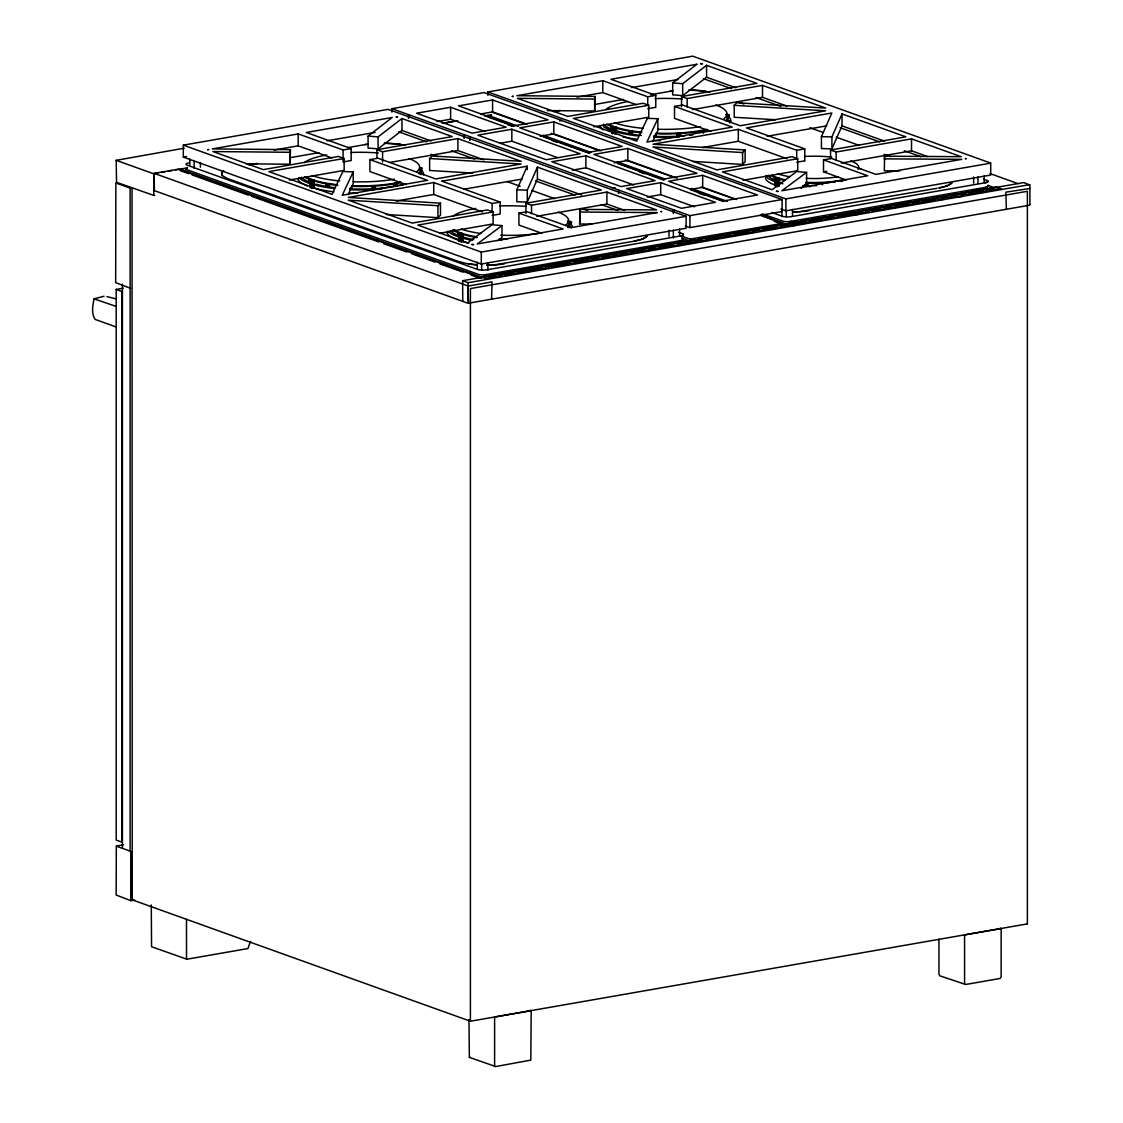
<?xml version="1.0" encoding="UTF-8"?>
<svg xmlns="http://www.w3.org/2000/svg" width="1123" height="1123" viewBox="0 0 1123 1123"><rect width="100%" height="100%" fill="white"/><g stroke="black" fill="none" stroke-linecap="round" stroke-linejoin="round"><path stroke-width="1.5" d="M481.248 264.031L183.316 157.108L183.302 145.148L388.151 109.366L686.125 216.346L686.125 228.222L481.276 264.031L481.304 252.071L686.083 216.304M368.091 136.094L368.063 148.054L378.058 148.854L401.992 130.465L401.95 118.519L378.072 136.894L368.063 136.094L392.264 117.452L306.284 132.472L351.148 148.573L351.176 160.505L343.105 161.951L343.105 150.005L351.134 148.587M408.646 118.013L408.646 114.602L408.449 118.041M450.604 119.235L450.604 107.275L416.549 113.212L472.137 133.16L506.206 127.208L450.604 107.261M468.642 303.14L467.744 285.86L154.188 173.377L154.398 190.643L467.786 303.168M487.901 95.371L487.915 91.946L692.751 56.164L990.711 163.088M526.912 124.232L492.576 111.907L492.562 99.947M706.592 77.248L706.564 65.302L682.686 83.692L672.705 82.891L672.677 94.837L682.672 95.652L706.592 77.248L735.776 87.762M527.249 202.084L516.833 201.789L516.819 189.871L527.277 190.124L527.277 202.07L537.398 179.09L537.398 167.13L601.254 190.054L525.943 203.221L531.558 205.242L606.883 192.075L656.604 209.917L580.015 209.397L579.693 223.982L591.765 224.067M842.011 113.942L842.025 125.86L831.89 148.868L831.89 136.922L842.011 113.928L905.868 136.838L830.543 150.019L836.172 152.026L911.497 138.873L961.204 156.701L884.629 156.195L884.587 159.62M785.875 198.883L785.918 210.829L990.697 175.062L990.725 163.144L785.875 198.883L487.929 91.946M130.689 288.386L115.669 282.617L115.851 182.965L130.128 188.088L130.1 851.094M153.809 195.416L116.553 182.333L116.188 160.336L153.809 173.84L153.767 194.588L154.693 195.514M130.759 900.66L116.16 895.017L116.315 846.152L130.759 851.332L130.759 900.66L134.648 900.113M327.439 186.657C327.27 183.793 324.884 183.246 329.306 184.158C331.299 187.639 324.014 187.415 326.007 184.046M371.994 186.095C373.299 186.867 375.152 191.289 375.349 186.32C373.412 184.088 369.635 188.117 373.341 188.692M382.564 161.979L382.592 151.745L457.889 138.592L521.156 161.305L432.102 155.957L429.618 158.511L429.646 170.485L472.755 173.068M397.079 185.997C391.773 187.948 398.23 180.157 397.163 185.885M419.848 170.415L419.791 168.352M462.788 301.371L462.606 280.722L468.137 282.701L468.109 302.733M480.728 278.265L479.928 276.651L181.028 169.362L180.242 170.415M486.554 278.574L492.829 277.465L488.449 275.823L492.786 277.479L486.54 278.644L482.118 277.044M440.497 203.179L437.97 205.762L437.928 217.68L440.497 215.139L440.469 203.165L348.341 197.451L433.731 182.53L492.085 203.46L492.099 211.994M502.192 275.879L497.756 274.18L502.22 275.809L495.889 276.988L502.192 275.739M497.812 274.293L491.523 275.402M507.161 272.538L511.625 274.237L505.252 275.205M514.783 273.647L521.058 272.538L514.769 273.703L510.291 272.005L516.692 270.966L521.058 272.538M525.957 269.309C541.075 271.934 511.863 272.861 530.407 270.84M533.579 270.278L539.868 269.253L535.446 267.611L539.826 269.169L533.481 270.278M544.922 266.025L549.259 267.583L542.942 268.776L549.217 267.695M568.056 264.242C548.796 266.544 578.892 265.14 563.718 262.824M570.821 221.512C562.623 227.099 578.822 221.456 567.522 221.329M569.445 223.042L570.821 223.617M577.461 262.698L571.158 263.835L577.489 262.74L573.123 261.027L566.792 262.263M582.43 259.385L586.894 261.098L580.521 262.052M591.891 257.869C604.16 262.431 587.329 254.795 585.546 258.908C588.424 262.964 605.915 257.041 590.052 260.494M615.137 256.1C612.147 259.399 595.387 254.528 610.715 254.514C622.872 256.479 606.448 258.515 604.385 255.679M618.282 255.567L624.528 254.402L618.268 255.637L613.776 253.98L620.163 252.815L624.528 254.514M630.48 134.016L630.48 131.91L632.46 131.573L632.46 133.679L629.105 133.525L631.084 133.104M638.945 249.643L643.353 251.229L637.078 252.338L632.6 250.696L638.945 249.643L643.367 251.173M647.718 105.323L647.718 96.789L655.748 95.385L655.776 107.303L647.746 108.749M655.635 133.834L655.635 135.939L654.26 135.364M652.716 249.474L646.385 250.696L652.73 249.545L648.35 247.888L652.716 249.615M655.902 248.913L651.41 247.411L655.804 249.053L662.191 247.888L655.776 248.983M651.41 247.411L657.699 246.232M671.582 246.19C652.295 248.464 682.419 247.06 667.23 244.66M667.174 244.66L660.857 245.74L665.321 247.355M678.545 134.142C681.366 131.602 681.521 137.567 678.545 136.164C679.71 131.279 674.558 135.504 678.545 136.164M674.656 245.769C695.909 244.617 657.488 240.519 674.614 245.769C685.058 244.154 680.552 245.179 676.579 243.017M687.164 107.078L687.206 98.543L762.503 85.39L825.77 108.089L736.702 102.755L734.231 105.323L825.644 110.798L740.282 125.734L682.573 105.043M686.027 241.459C698.745 246.119 681.114 238.23 679.64 242.47C682.91 246.527 699.278 240.519 684.019 243.986M681.422 236.012L689.971 239.129L689.957 241.992M695.39 239.789L699.811 241.375L695.39 239.789L689.045 240.827L695.39 239.718M712.291 239.073L718.636 238.02L712.291 239.073L707.869 237.543L712.375 239.129M707.925 237.458L714.256 236.377L718.636 238.02M727.648 121.34L729.627 120.919L729.641 122.94M728.013 236.434L723.563 234.735L728.013 236.293L721.71 237.543L727.985 236.462M731.171 235.774C746.388 232.349 729.683 238.343 726.721 234.342M742.485 231.591C754.586 233.626 737.993 235.493 736.126 232.7C740.001 229.892 755.358 233.949 740.59 234.202M759.415 230.917L765.689 229.808L759.401 230.973L754.923 229.274L761.296 228.166L765.689 229.808M764.314 227.688C783.503 225.541 753.533 226.888 768.75 229.218C787.672 230.454 760.482 223.631 775.052 228.081L768.82 229.274M773.789 226.102L778.113 227.688L784.458 226.537L780.12 224.881L784.458 226.439M761.422 215.153L785.398 223.884L785.328 225.063L784.079 224.867M793.905 224.881C779.544 220.529 805.612 226.537 787.518 225.905M804.77 160.786L804.77 148.868L796.712 150.271L796.712 158.792M798.888 221.652C778.183 223.533 815.761 226.004 798.818 221.652M812.687 221.512L806.44 222.761L801.99 221.203M815.874 221.049C830.795 217.497 815.087 223.533 811.41 219.561C812.126 214.858 830.852 223.098 817.712 218.353M831.511 218.367L827.118 216.669L831.525 218.283L825.208 219.462L831.483 218.381M827.118 216.711L820.829 217.89M836.172 152.026L836.158 160.547M850.35 214.956L844.019 216.178L850.364 215.012L845.984 213.37L839.625 214.521L844.089 216.121M864.752 210.212L869.16 211.784L864.752 210.141L858.421 211.306L862.899 212.907L869.188 211.728M872.248 211.194C900.407 205.818 842.124 211.475 878.551 210.099L874.087 208.499M886.693 206.239C889.711 210.226 906.612 204.653 891.016 207.825M906.78 205.172C887.703 207.446 917.73 205.706 902.429 203.656M902.387 203.572C884.405 203.109 910.346 209.145 896.084 204.667M916.186 203.53L909.841 204.681L916.228 203.516L911.792 201.873L916.228 203.516M919.288 202.982C934.729 199.333 917.645 205.649 914.88 201.452C915.849 196.834 934.196 204.976 921.211 200.287M934.996 200.245L928.623 201.326L935.024 200.175L930.658 198.589L934.982 200.315M940.021 197.002C956.824 201.564 919.316 198.574 940.091 197.002M947.517 198.055L953.862 196.946L949.468 195.29L943.123 196.441L947.475 198.111L953.82 196.96M968.251 192.131L972.658 193.718L968.251 192.061L961.92 193.226L966.398 194.826L972.672 193.661M977.698 190.503C989.84 194.967 973.22 187.611 971.353 191.612C974.217 195.683 993.518 189.422 975.676 193.114M991.497 190.363L985.152 191.528L991.455 190.278M1000.902 188.72L996.522 187.078L990.177 188.229L994.515 189.885L1000.902 188.72L994.557 189.773L990.177 188.229M579.693 223.982L580.015 209.397M899.818 170.893L884.306 170.78L884.587 156.195M965.415 158.708L966.327 158.54L965.485 158.722M331.861 157.922L298.156 145.822L298.199 133.89L343.105 150.005M433.759 182.53L433.731 194.49L482.357 211.938M457.889 138.648L457.889 150.524L483.859 159.873M636.474 104.72L602.77 92.619L602.812 80.674L647.718 96.789M606.925 192.131L606.883 204.007L624.542 210.366M786.97 158.736L738.316 141.259L738.344 129.327L796.712 150.271M762.503 85.446L762.503 97.322L786.844 106.081M911.511 138.873L911.511 150.833L841.338 163.088M290.043 152.279L290.436 149.654L290.029 164.239L290.029 152.293L212.851 151.549L263.231 169.629L338.486 156.448L344.143 158.497L344.143 170.387L289.355 180.003M594.657 99.063L595.05 96.452L594.643 111.037L594.643 99.077L517.464 98.333L567.761 116.427L643.1 103.246L648.757 105.295L648.757 117.185L593.955 126.787M378.058 148.854L378.058 136.95M682.672 95.652L682.672 83.748M401.95 118.533L452.26 136.571L376.963 149.724L376.935 158.259M706.564 65.316L756.874 83.369L681.549 96.536L687.178 98.557M742.584 164.463L742.584 152.517L745.111 149.963L745.111 161.88L742.598 164.463L692.554 161.375M647.409 118.378L657.853 118.687L657.853 130.577L652.716 141.526M884.292 158.862L961.751 159.34L875.87 174.374L831.596 158.483L823.538 159.873L867.742 175.764L781.819 190.77L806.595 172.409L806.595 184.354L801.092 188.453M516.819 189.871L527.22 166.204L441.872 181.168M831.848 148.882L821.432 148.545L821.446 136.627L831.834 113.002L746.444 127.91L804.756 148.854M527.206 166.218L527.178 169.657M250.513 941.439L247.916 948.556L186.895 959.224L151.563 946.745L151.282 904.998M567.971 227.323L571.326 227.548L526.982 211.686L518.938 213.089L518.91 225.049L541.847 233.289M104.06 296.233L94.051 298.844C92.802 305.231 91.061 313.836 95.244 319.465L116.02 326.919M308.867 179.877C310.846 186.572 307.8 176.451 312.18 180.143M349.618 188.832L351.457 188.51L351.513 186.362A60.445 15.132 0 0 0 401.304 182.488M406.175 184.593L369.93 171.58L369.916 159.62L377.974 158.217L435.71 178.936L521.03 164L429.618 158.525M349.941 188.861A60.445 15.132 0 0 0 395.128 186.376C391.646 185.814 394.72 181.449 397.135 183.849M421.827 170.149L421.827 168.043L419.848 168.38M457.833 233.387L462.943 233.64L457.805 233.387L457.805 235.493L459.125 235.998M475.001 237.514L476.868 237.164M482.118 276.904L488.393 275.935M491.509 275.332L495.889 276.988M511.625 274.124L505.252 275.346L500.928 273.619M538.563 267.19L544.852 266.081L549.245 267.667M557.387 263.765L561.823 265.421M614.534 127.334C612.049 124.667 609.101 129.51 612.54 129.707M586.894 260.971L580.521 262.192L576.197 260.48M629.077 133.455L629.161 131.391L632.46 131.573M595.022 257.321L601.366 256.17L605.69 257.658M613.818 253.966L618.212 255.623M633.962 252.815L627.673 253.98L623.181 252.338L629.596 251.243L633.948 252.872L629.47 251.173M682.545 105.001L674.516 106.446L674.53 118.364L710.789 131.391M642.061 249.109L648.35 247.944M660.857 245.74L665.251 247.285M670.277 244.098L674.656 245.642M726.244 120.835L729.627 120.919M727.143 117.073C731.382 116.357 728.546 114.223 725.795 114.532L729.122 114.686M698.492 239.269L704.739 238.02L709.217 239.732L702.886 240.827L709.189 239.578M745.56 231.029L751.891 229.808L756.214 231.535M777.593 178.22C775.319 176.058 772.077 180.115 775.586 180.719M792.585 222.733L796.979 224.277L803.296 223.182M807.648 185.183L806.328 184.719C800.166 185.955 812.729 185.239 806.202 182.572M812.687 221.652C804.194 216.458 793.779 225.147 812.673 221.68M468.979 1019.558L469.358 1057.361L495.734 1066.569L530.814 1060.098L531.179 1011.865L530.351 1010.153M822.443 184.86L822.527 182.796L825.84 183.063M811.41 219.448L815.789 221.105M820.815 217.806L825.208 219.462M834.684 217.764C849.844 214.198 833.224 220.192 830.22 216.262M839.625 214.521L844.019 216.065M849.002 212.893C862.506 208.892 863.755 217.974 849.058 212.949M877.245 208.022L883.633 206.871L887.956 208.359M905.447 203.038C922.516 208.71 892.659 200.764 911.834 202.014M924.327 199.81L930.616 198.645M943.123 196.441L947.517 197.985M952.486 194.812C955.505 191.822 972.279 196.23 956.922 196.343C944.345 191.794 961.92 199.599 963.211 195.234M980.786 189.941L987.131 188.79L991.483 190.419M1029.314 205.214L1029.847 204.498M938.954 939.207L938.954 974.09L939.783 975.817L965.71 984.478L999.961 978.498L1001.155 976.87L1001.155 929.774L1000.326 928.061M1027.363 923.948L1027.363 191.303L470.411 288.583L470.411 1021.228L1027.124 923.934M527.291 190.11L537.412 167.187M348.102 194.728L353.24 183.835L353.198 171.861L342.262 195.262L427.596 180.312L369.93 159.62M647.395 118.35L636.671 141.119L573.418 118.42L648.715 105.267M657.853 118.659L646.876 142.045L732.196 127.11L674.544 106.418M696.878 64.25L610.898 79.27L655.762 95.371M309.85 180.256L313.949 180.157L309.85 180.256L309.92 187.457M313.766 188.187L313.879 180.719M612.203 127.446L616.302 127.348L612.203 127.446L612.274 133.202M775.319 178.445L779.404 178.36L775.319 178.445L775.389 185.66M775.502 185.955L777.537 186.685M696.822 64.306L672.705 82.891M457.903 150.566L389.442 162.512M762.517 97.35L692.33 109.605M433.745 194.461L396.166 201.059M606.883 204.035L536.724 216.29M738.358 141.259L702.479 147.548M473.471 244.66L471.758 244.463L473.527 244.617M778.085 191.457L776.358 191.261L778.141 191.415M518.924 213.103L563.128 228.966L477.205 243.972L501.981 225.611L501.995 237.529L497.854 240.631M657.053 212.598L579.735 212.022M642.749 238.848L647.311 235.928A32.118 8.043 0 0 1 634.088 241.164M947.363 185.646L951.925 182.726M657.137 212.556L571.256 227.59M116.188 160.336L184.186 148.194M154.188 173.377L178.417 169.194L481.865 278.111M180.592 169.348L181.364 168.885M329.278 186.334L326.035 186.151M351.457 188.51L350.194 188.004M485.978 115.683L485.641 116.16M677.197 133.567L680.524 133.707M729.066 116.82L727.802 116.329M462.606 280.722L1023.797 182.572L1029.903 185.056L1029.903 204.611M511.583 274.265L507.147 272.594L500.872 273.703M491.607 299.139L491.972 281.901L468.137 286.056M586.852 261.112L582.528 259.385M662.135 247.972L657.797 246.246M689.059 240.771C692.372 245.067 709.469 238.834 693.551 242.414M736.112 232.559L742.5 231.52M737.404 234.819L733.066 233.093L726.679 234.258L733.094 233.163L737.418 234.791M764.342 227.632L768.75 229.274M773.747 225.99L780.134 224.951L773.719 226.046M858.463 211.166L862.829 212.837L869.16 211.671M881.709 209.608C896.449 205.944 881.429 212.121 877.217 207.966M897.347 206.885L893.024 205.158L886.679 206.309M961.962 193.086L966.412 194.756M116.315 846.152L123.53 844.749M702.212 63.8L700.457 63.618L702.282 63.772M401.992 130.465L431.162 140.965M537.44 179.076L581.616 194.953M842.053 125.874L884.587 141.161M510.277 272.061L514.713 273.703M529.144 268.748C543.335 273.268 517.296 266.839 535.446 267.723M538.507 267.134L542.942 268.776M576.141 260.55L582.416 259.455M594.951 257.265L599.345 258.908L605.69 257.771L601.226 256.156M623.251 252.394L627.617 253.924L633.948 252.759M642.005 249.053L646.385 250.696M702.816 240.771L698.492 239.129L704.725 238.09M707.925 237.613L714.214 236.504M749.925 232.615L756.214 231.394C752.087 234.202 737.278 230.748 751.764 229.864M759.33 230.917L754.909 229.331L761.254 228.166M830.178 216.178C831.694 211.952 849.255 219.799 836.565 215.153M924.271 199.754L928.693 201.396M944.415 198.603L938.182 199.683M980.716 189.885L985.152 191.528M153.809 173.84L158.146 172.942M327.354 184.537L329.334 184.186M373.341 186.586L375.321 186.25M492.099 203.474L500.17 202.098L500.17 213.988L492.141 215.434M775.726 178.585L774.294 178.108M480.784 277.086L688.048 240.715L688.862 241.487M468.137 282.701L1029.749 184.607M552.277 267.063L547.912 265.491L554.327 264.382L558.678 266.025L552.348 267.007L558.692 265.969L554.201 264.312M563.606 262.81L557.387 263.905M823.917 183.302L822.499 182.838M689.971 239.129L781.833 223.505M723.563 234.875L717.316 235.886L721.71 237.543M785.398 223.884L786.465 223.533M774.168 221.301L787.518 226.046L793.891 224.825M966.398 194.686L972.658 193.591M642.819 238.946L634.144 241.206L492.969 265.126M484.462 274.868L682.293 240.322M947.433 185.744L938.758 188.004A32.104 8.043 0 0 0 951.939 182.782M789.076 221.666L986.892 187.106M559.647 120.877L561.879 120.498L484.125 92.577L391.927 108.678L391.927 112.118M615.137 187.611L612.933 188.004M298.199 133.932L212.219 148.896L290.408 149.654M602.812 80.73L516.833 95.694L595.008 96.438M183.33 157.094L186.474 156.546M274.124 150.047L298.199 145.822M326.919 140.824L375.068 132.416M436.973 121.621L450.604 119.235L484.954 131.559M480.644 113.999L492.562 111.907M577.011 97.14L602.812 92.605M631.533 87.622L677.955 79.508M161.6 172.352L165.053 171.749M168.506 171.145L171.959 170.542M175.413 169.938L187.513 167.818M443.108 123.179L455.194 121.059M484.546 115.936L491.13 114.785M442.434 123.432L457.889 120.737M248.927 164.87L257.448 163.382M289.888 157.725L318.904 152.658M347.919 147.59L364.989 144.6A32.104 8.043 0 0 1 368.007 144.109M553.527 111.668L560.363 110.475M594.502 104.523L623.518 99.442M650.821 94.683L669.603 91.398A32.104 8.043 0 0 1 672.607 90.907M344.115 158.469L268.818 171.622L332.057 194.335L342.782 171.552L353.198 171.861M511.835 129.243L477.78 135.181L546.171 159.733L580.24 153.781L511.849 129.243L511.849 141.203L557.443 157.585M553.807 121.902L519.738 127.854L588.143 152.405L622.212 146.453L553.807 121.902L553.807 133.876L601.044 150.847M499.917 143.309L511.835 141.217M540.177 136.276L553.807 133.89M308.867 182.024L310.706 181.701M420.395 174.318L422.318 174.079L420.844 173.489M653.74 136.304L655.635 135.939M679.064 135.35L677.169 135.672M703.321 131.209C696.709 132.542 704.275 128.387 703.349 133.244M585.883 155.816L551.814 161.754L621.005 186.586L655.074 180.649L585.883 155.816L585.883 167.776L633.653 184.944M627.841 148.475L593.786 154.427L662.963 179.259L697.032 173.307L627.855 148.475L627.841 160.449L677.267 178.206M745.068 149.949L652.954 144.235L738.358 129.37M572.253 170.177L585.883 167.79M614.225 162.849L627.841 160.463M464.024 189.197L522.097 179.062M766.939 136.29L826.71 125.86M440.062 233.177L493.109 223.912L493.123 211.952L487.48 209.931L412.183 223.112L348.298 200.161L437.97 205.72M705.104 171.903L561.711 120.526M493.109 211.952L417.812 225.105L467.505 242.947L492.014 224.768L501.953 225.597M660.703 182.67L626.648 188.608L681.45 208.288L715.519 202.337L660.717 182.67L660.703 194.644L694.561 206.8M702.675 175.342L668.606 181.28L723.409 200.961L757.478 195.009L702.675 175.342L702.675 187.302M742.963 180.27L797.709 170.71L797.737 158.736L722.426 171.889L772.119 189.731L796.628 171.566L806.595 172.395M796.74 162.217L804.742 160.828M116.188 289.425L121.902 291.475L121.902 842.138L116.188 840.088L116.188 289.425L123.081 288.218M647.087 197.03L660.703 194.644M690.743 189.408L702.675 187.316L736.534 199.473M846.461 180.087L823.51 171.805L826.739 171.286M805.753 183.386L807.648 183.077M685.395 226.004L689.901 227.618L782.085 211.517L782.099 199.543L689.915 215.63L391.927 108.692M937.059 188.299L799.211 211.742M683.261 234.202A6.892 1.727 0 0 1 680.468 235.984L486.919 269.801A6.892 1.727 0 0 1 477.317 269.366L187.288 165.235A6.92 1.741 0 0 1 189.001 162.821M987.875 181A6.892 1.727 0 0 1 985.082 182.782L791.533 216.599A6.892 1.727 0 0 1 781.931 216.163L771.992 212.542M996.48 187.134L783.152 224.46L789.525 223.379M525.971 269.394L519.724 270.503M605.676 257.686L599.387 258.908M643.353 251.117L637.106 252.282M784.444 226.467L778.211 227.688M859.713 213.314L853.424 214.423L849.044 212.837M468.572 303.196L1029.426 205.242M469.709 136.599L469.877 139.996M618.576 190.026L618.745 193.423M821.446 136.627L831.89 136.922M669.603 91.398L672.874 91.033M364.989 144.6L368.26 144.249M461.076 241.964L462.943 241.403L462.873 234.202M420.451 167.608L421.827 168.043M883.619 206.8L887.984 208.387M571.116 263.849L566.75 262.136L571.158 263.793M106.952 296.598L115.655 298.76M470.411 1021.228L132.233 899.846L132.037 188.818M911.539 150.805L927.542 156.588M723.549 234.791L717.288 235.844L721.71 237.43M792.894 211.826L797.597 211.812M486.708 265.042L492.983 265.014M547.266 110.587L594.614 111.037M246.162 163.818L290.001 164.239M861.257 169.082L859.853 168.576M766.981 176.058L770.28 176.241L769.016 175.735M1029.847 188.496L1005.857 192.145L1006.362 209.229M992.662 187.513L993.434 187.541L988.043 185.253M576.155 260.606L580.563 262.15M1000.79 928.609L964.573 934.926L964.573 984.338M530.814 1010.7L494.611 1017.017L494.611 1066.415M469.358 1057.361L470.172 1057.389M611.165 127.096L612.611 127.573L612.47 133.749M629.105 131.419L630.48 131.91M393.78 183.709L395.156 184.2M375.293 188.355L374.001 187.892M94.051 298.844L116.02 306.368M775.642 119.754L734.26 117.269L734.217 105.351M742.584 152.56L652.912 146.959L716.839 169.896L792.094 156.729L797.723 158.722M386.214 214.479L437.928 217.68M705.244 91.145L688.876 90.022A32.104 8.043 0 0 1 705.244 91.188L709.75 92.311M400.644 144.348L384.263 143.225A32.104 8.043 0 0 1 400.63 144.404L405.136 145.513M477.107 264.747L468.768 263.933A32.104 8.043 0 0 0 476.966 264.93M499.047 239.339L500.535 239.915M749.855 232.545L745.546 230.917M486.413 278.56L482.09 276.932M459.77 261.884L468.796 264.045M989.896 173.532L1017.929 183.596M703.321 78.61L731.34 88.675M756.046 97.533L780.766 106.418M840.074 127.699L879.632 141.891M904.31 150.749L920.832 156.687M983.369 179.133L986.738 180.34A6.92 1.741 0 0 1 985.025 182.754M737.32 101.674L743.931 104.046M809.88 127.713L823.089 132.458M836.256 137.174L859.376 145.471M884.068 154.342L890.707 156.729M840.439 181.463L839.12 181L842.489 181.238M705.132 171.903L782.099 199.529M780.906 209.06L785.861 210.829M491.902 112.033L524.918 123.867M551.211 133.314L599.036 150.468M625.371 159.929L674.811 177.659M701.159 187.12L734.119 198.968M518.321 126.366L490.807 116.259M542.985 135.209L590.796 152.377M617.131 161.824L664.928 178.978M691.277 188.439L727.522 201.452M762.124 213.861L783.854 221.428A6.892 1.727 0 0 0 791.533 221.371M487.284 116.75L513.702 126.239M543.434 136.908L589.673 153.5M617.748 163.579L663.988 180.171M690.406 189.661L723.437 201.508M507.47 124.555L512.425 126.338M552.039 140.557L556.994 142.34M639.549 171.973L644.504 173.742M698.997 193.296L703.953 195.079M760.089 215.223L781.706 223.112M698.478 239.213L702.844 240.841M398.707 131.826L426.74 141.891M451.446 150.749L474.51 159.031M535.46 180.901L575.018 195.107M601.338 204.554L617.861 210.478M678.755 232.335L682.124 233.542A6.92 1.741 0 0 1 680.412 235.956M681.787 237.865L688.834 240.757M431.05 154.286L437.675 156.659M506.922 181.505L520.117 186.25M531.642 190.377L554.762 198.687M582.753 208.724L587.75 210.52M376.949 149.738L382.564 151.759M567.494 221.371L568.842 221.863M441.886 181.154L500.142 202.056M557.359 263.779L561.753 265.365M183.316 145.148L481.276 252.085M459.798 261.912L227.239 178.445L222.284 175.567M180.55 170.78L188.818 173.742M192.117 174.935L248.267 195.093M251.566 196.272L378.732 241.908M383.687 243.691L406.807 251.987M411.762 253.77L434.882 262.066M439.837 263.835L462.957 272.145M471.211 275.107L479.465 278.069M531.53 205.228L531.558 213.763M682.124 238.385L683.219 239.017A6.892 1.727 0 0 1 680.468 240.771M186.193 169.461L479.24 274.644A6.892 1.727 0 0 0 486.919 274.574M222.101 172.352L222.354 175.483A32.104 8.043 0 0 1 223.786 170.893M186.516 959.168L186.488 919.358M984.197 175.918L984.197 182.137M977.979 176.999L977.979 183.217M973.627 176.999L973.627 183.217M830.543 150.047L830.543 158.54M823.51 159.929L823.51 171.805M792.487 209.397L792.487 215.616M786.268 210.478L786.268 216.697M781.931 208.92L781.931 216.697M779.53 178.641L779.53 182.965M779.334 178.922L779.334 186.123M779.151 178.375L779.151 182.698M778.604 179.133L778.604 186.334M777.551 179.231L777.551 186.432M776.442 179.189L776.442 186.376M775.572 179.006L775.572 186.193M775.193 178.739L775.193 185.927M689.901 215.644L689.901 227.604M681.549 96.564L681.549 106.755M679.583 229.12L679.583 235.339M673.547 213.103L673.547 209.678L673.379 213.131M673.365 230.201L673.365 237.978M669.027 230.201L669.027 236.42M616.429 127.629L616.429 131.953M616.232 127.91L616.232 133.665M616.036 127.362L616.036 131.686M615.502 128.12L615.502 133.89M614.435 128.219L614.435 133.974M613.326 128.176L613.326 132.486M612.077 127.727L612.077 133.483M525.929 203.249L525.929 213.44M487.887 262.6L487.887 270.376M481.655 263.694L481.655 269.913M477.317 262.136L477.317 268.355M469.695 136.613L469.695 140.024M464.234 137.975L464.234 134.549L464.052 138.003M463.069 233.921L463.069 238.244A62.972 15.764 0 0 0 472.207 240.364M462.69 233.654L462.69 237.978M462.143 234.412L462.143 241.613M461.076 234.51L461.076 241.712M459.967 234.454L459.967 240.224M459.11 234.272L459.11 241.473M458.717 234.019L458.717 241.206M314.075 180.438L314.075 187.639M313.149 180.943L313.149 188.131M312.082 181.028L312.082 188.229M310.973 180.985L310.973 188.187M309.723 180.536L309.723 186.292M200.399 162.526L200.399 167.187M194.167 160.505L194.167 168.282M189.829 158.947L189.829 165.165M122.421 284.119L122.421 848.342M504.452 263.807A32.104 8.043 0 0 1 486.722 265.253M186.151 169.419A6.892 1.727 0 0 1 187.078 168.113M809.065 210.605A32.118 8.043 0 0 1 792.922 212.036M987.875 185.772A6.892 1.727 0 0 1 985.082 187.555M490.765 116.202A6.892 1.727 0 0 1 491.692 114.911M404.126 184.439A60.445 15.132 0 0 1 398.3 185.786M334.893 187.667A60.445 15.132 0 0 1 315.9 184.172M310.959 182.614A60.445 15.132 0 0 1 301.497 177.209M420.774 172.661A60.445 15.132 0 0 1 420.928 174.641M419.581 168.057A60.445 15.132 0 0 1 420.058 173.967M337.798 185.323A60.445 15.132 0 0 1 304.642 177.069M568.575 221.526A60.445 15.132 0 0 1 569.052 227.436M502.065 239.803A60.445 15.132 0 0 1 498.935 239.676M476.966 237.529A60.445 15.132 0 0 1 452.695 229.934M473.709 239.62A60.445 15.132 0 0 1 461.511 236.63M458.493 235.549A60.445 15.132 0 0 1 450.491 230.692M692.765 134.985A63.211 15.82 0 0 1 689.747 135.336M685.1 135.771A63.211 15.82 0 0 1 680.327 136.122M678.727 136.206A63.211 15.82 0 0 1 654.063 136.332M641.373 135.42A63.211 15.82 0 0 1 615.783 130.633M611.782 129.229A63.211 15.82 0 0 1 603.416 124.148M726.876 114.7A63.211 15.82 0 0 1 727.367 120.877M707.771 129.791A63.211 15.82 0 0 1 655.692 133.749M641.373 132.767A63.211 15.82 0 0 1 606.715 124.134M843.654 180.41A46.001 11.511 0 0 1 840.467 181.028M835.315 181.8A46.001 11.511 0 0 1 806.075 182.909M784.514 180.382A46.001 11.511 0 0 1 777.607 178.571M776.414 178.164A46.001 11.511 0 0 1 770.897 175.497M816.575 185.73A46.001 11.511 0 0 1 803.127 185.407M773.312 179.526A46.001 11.511 0 0 1 768.314 175.216M381.974 189.015A62.972 15.764 0 0 1 349.492 189.717M333.826 188.467A62.972 15.764 0 0 1 314.033 184.832M308.895 183.217A62.972 15.764 0 0 1 299.027 177.574M422.037 170.808A62.972 15.764 0 0 1 423.441 174.907M357.676 193.268A62.972 15.764 0 0 1 349.492 193.03M333.826 191.794A62.972 15.764 0 0 1 314.033 188.145M307.365 185.969A62.972 15.764 0 0 1 297.792 178.866M457.889 236.686A62.972 15.764 0 0 1 448.021 231.057M571.046 224.277A62.972 15.764 0 0 1 572.281 226.327M468.965 243.045A62.972 15.764 0 0 1 463.027 241.627M457.889 240.013A62.972 15.764 0 0 1 446.786 232.335M679.261 137.062A65.724 16.452 0 0 1 653.628 137.188M637.26 135.897A65.724 16.452 0 0 1 616.611 132.079M611.235 130.408A65.724 16.452 0 0 1 603.346 126.59M729.346 117.452A65.724 16.452 0 0 1 730.806 121.733M660.45 140.726A65.724 16.452 0 0 1 653.628 140.515M637.26 139.21A65.724 16.452 0 0 1 622.816 136.894M603.346 129.903A65.724 16.452 0 0 1 599.654 125.72M810.357 186.572A48.514 12.142 0 0 1 802.524 186.264M782.885 183.751A48.514 12.142 0 0 1 778.309 182.656M774.351 181.421A48.514 12.142 0 0 1 765.802 175.497M774.351 184.733A48.514 12.142 0 0 1 766.377 175.651M419.553 171.749A59.07 14.796 0 0 1 418.697 173.672M400.378 181.996A59.07 14.796 0 0 1 351.696 185.702M335.482 184.467A59.07 14.796 0 0 1 305.919 176.704M408.983 158.624A59.07 14.796 0 0 1 416.844 171.552M394.341 179.217A59.07 14.796 0 0 1 353.24 181.758M339.75 180.929A59.07 14.796 0 0 1 312.082 175.553M304.235 162.61A59.07 14.796 0 0 1 326.737 154.96M350.881 152.489A59.07 14.796 0 0 1 378.395 152.981M557.977 212.093A59.07 14.796 0 0 1 565.838 225.035M540.093 233.219A59.07 14.796 0 0 1 500.704 235.184M481.023 233.514A59.07 14.796 0 0 1 461.09 229.022M453.229 216.093A59.07 14.796 0 0 1 475.731 208.429M499.889 205.972A59.07 14.796 0 0 1 525.915 206.351M568.392 223.28A59.07 14.796 0 0 1 567.691 227.141M506.852 239.325A59.07 14.796 0 0 1 499.174 239.115M476.096 236.742A59.07 14.796 0 0 1 453.987 229.583M726.749 116.539A61.821 15.483 0 0 1 726.02 120.582M706.844 129.299A61.821 15.483 0 0 1 655.902 133.174M641.893 132.205A61.821 15.483 0 0 1 610.252 124.99M715.856 105.029A61.821 15.483 0 0 1 724.082 118.561M700.527 126.576A61.821 15.483 0 0 1 657.502 129.243M643.395 128.373A61.821 15.483 0 0 1 614.435 122.73M606.209 109.198A61.821 15.483 0 0 1 628.136 101.477M655.046 98.613A61.821 15.483 0 0 1 682.293 99.006M844.229 179.596A44.625 11.174 0 0 1 806.314 182.347M785.398 179.891A44.625 11.174 0 0 1 772.189 175.146M850.743 160.968A44.625 11.174 0 0 1 858.07 169.32M838.053 176.788A44.625 11.174 0 0 1 806.314 178.36M790.101 176.774A44.625 11.174 0 0 1 777.551 173.742M804.559 156.448A44.625 11.174 0 0 1 831.736 157.094M660.857 211.433L661.714 211.742L660.886 211.503M396.784 116.68C393.822 116.918 399.704 117.185 396.784 116.708M208.625 149.541L207.699 149.696L208.625 149.541M513.239 96.339L512.313 96.494L513.239 96.339M519.71 270.362L524.174 272.061L519.724 270.404M492.562 99.933L458.507 105.871L514.095 125.832L548.164 119.88L492.576 99.933"/></g></svg>
